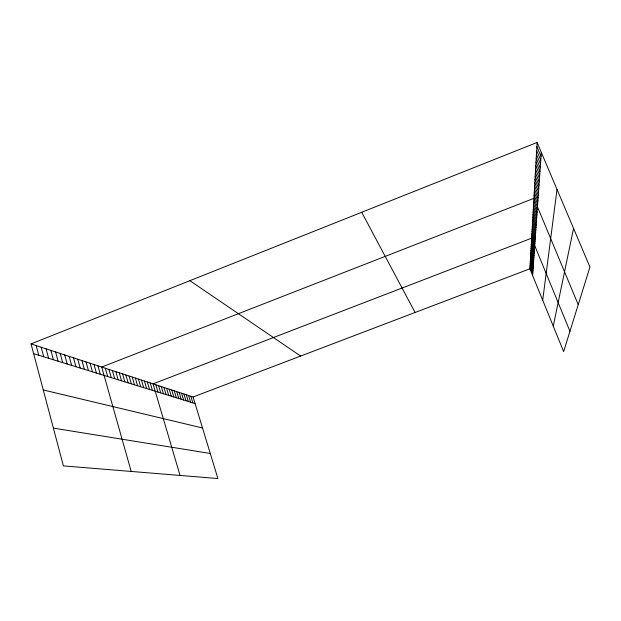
<?xml version="1.0" encoding="UTF-8"?>
<svg xmlns="http://www.w3.org/2000/svg" width="621" height="621" viewBox="0 0 621 621"><rect width="100%" height="100%" fill="white"/><g stroke="black" fill="none" stroke-linecap="round" stroke-linejoin="round"><path stroke-width="0.93" d="M537.103 142.465L589.95 267.038L563.635 351.587L529.892 268.792L537.103 142.465L31.05 343.902L63.404 465.897L217.909 478.535L193.084 396.99L31.05 343.902M532.616 275.468L541.318 152.393M542.707 300.238L557.021 189.421M553.257 326.118L573.556 228.388M193.084 396.99L529.892 268.792M53.383 428.117L210.278 453.47M43.26 389.957L202.524 427.985M33.635 353.644L195.087 403.565M189.871 280.676L300.634 356.05M361.725 212.273L415.092 312.487M536.87 146.548L541.038 156.383M536.645 150.546L540.759 160.272M536.42 154.45L540.495 164.084M536.202 158.27L540.231 167.81M535.993 162.011L539.967 171.45M535.783 165.667L539.719 175.013M535.574 169.246L539.47 178.506M535.38 172.747L539.23 181.922M535.178 176.178L538.997 185.268M534.992 179.539L538.764 188.543M534.805 182.83L538.539 191.749M534.619 186.059L538.314 194.893M534.44 189.219L538.096 197.975M534.262 192.324L537.879 200.994M534.083 195.359L537.67 203.952M578.229 304.686L533.92 198.34L101.704 367.05L131.186 471.44M533.757 201.173L537.274 209.626M533.594 203.96L537.08 212.335M533.439 206.692L536.893 214.998M533.284 209.378L536.707 217.614M533.136 212.017L536.521 220.183M532.989 214.602L536.342 222.706M532.841 217.148L536.171 225.182M532.702 219.648L536.001 227.62M532.562 222.101L535.83 230.011M532.422 224.515L535.667 232.363M532.29 226.89L535.496 234.668M532.15 229.219L535.341 236.943M532.018 231.517L535.178 239.178M531.894 233.768L535.023 241.375M531.77 235.988L534.875 243.533M569.954 331.28L531.646 238.169L153.053 383.871L180.043 475.438M531.522 240.319L534.572 247.748M531.397 242.431L534.433 249.805M531.281 244.503L534.285 251.823M531.165 246.553L534.145 253.818M531.048 248.563L534.006 255.774M530.939 250.55L533.874 257.707M530.823 252.499L533.734 259.609M530.714 254.416L533.602 261.48M530.606 256.31L533.47 263.32M530.497 258.173L533.346 265.136M530.396 260.013L533.222 266.921M530.295 261.821L533.097 268.683M530.194 263.599L532.973 270.414M530.093 265.353L532.849 272.122M529.992 267.084L532.733 273.807M190.841 396.252L192.859 402.882M188.567 395.507L190.593 402.175M186.261 394.754L188.295 401.469M183.925 393.986L185.974 400.747M181.557 393.209L183.606 400.017M179.151 392.425L181.216 399.28M176.713 391.626L178.786 398.527M174.237 390.811L176.317 397.766M171.722 389.988L173.818 396.99M169.176 389.15L171.28 396.206M166.583 388.304L168.702 395.414M163.96 387.442L166.086 394.599M161.297 386.572L163.432 393.784M158.588 385.688L160.738 392.946M155.84 384.787L158.006 392.099M150.22 382.94L152.401 390.368M147.34 382L149.537 389.483M144.414 381.038L146.626 388.583M141.448 380.068L143.661 387.667M138.429 379.082L140.656 386.736M135.362 378.073L137.598 385.796M132.242 377.056L134.493 384.834M129.075 376.015L131.341 383.856M125.853 374.96L128.128 382.862M122.578 373.889L124.868 381.853M119.248 372.794L121.545 380.828M115.855 371.684L118.169 379.788M112.409 370.558L114.738 378.725M108.908 369.41L111.244 377.646M105.337 368.237L107.689 376.543M97.901 365.8L100.276 374.253M94.019 364.527L96.41 373.058M90.068 363.238L92.475 371.839M86.04 361.919L88.461 370.597M81.941 360.576L84.371 369.332M77.757 359.202L80.202 368.043M73.495 357.805L75.956 366.732M69.148 356.384L71.625 365.396M64.716 354.933L67.208 364.03M60.198 353.45L62.698 362.633M55.587 351.936L58.102 361.212M50.875 350.391L53.406 359.761M46.078 348.823L48.617 358.278M41.172 347.217L43.726 356.764M36.165 345.571L38.735 355.22"/></g></svg>
